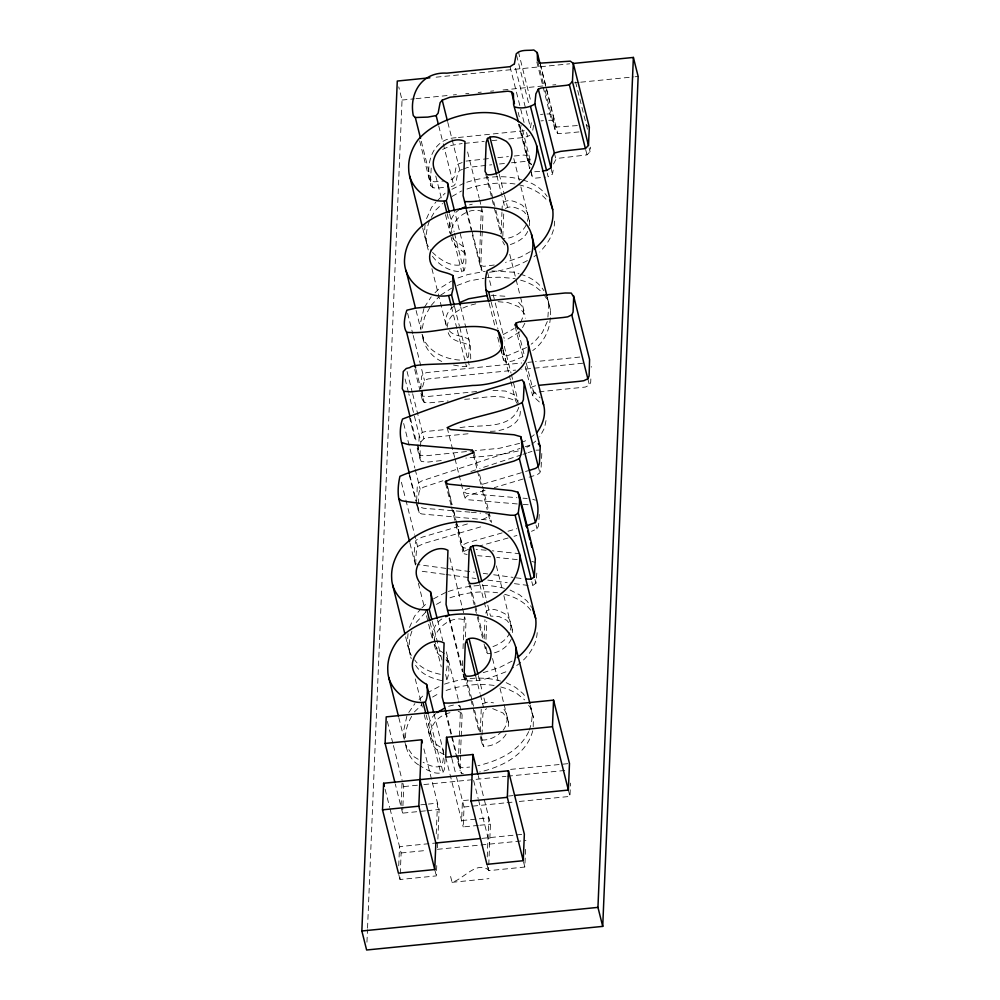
<?xml version="1.0" encoding="UTF-8"?>
<svg xmlns="http://www.w3.org/2000/svg" width="1000" height="1000" viewBox="0 0 1000 1000"><rect width="100%" height="100%" fill="white"/><g stroke="black" fill="none" stroke-linecap="round" stroke-linejoin="round"><path stroke-width="0.75" stroke-dasharray="5 3.75" d="M531.287 171.838L532.3 177.113L535.138 178.162L545.413 177.162M488.875 511.613L491.587 522.413L489.9 520.425L486.275 519.837L421.737 513.975L419.2 512.762L418.263 507M420.875 388.413L421.475 376.8L422.887 374.075L426.6 372.587L521.75 362.987M422.5 391.125L422.262 399.588L424.263 402.488L429.55 402.825L448.113 400.962M441.275 460.562L428.137 462.05L421.337 461.525L419.913 458.913L420.25 447.912M506.1 734.125C501.625 741.675 492.425 746.538 483.663 746.312L481.8 742.975L481.9 737.875M511.375 638.962C507.337 647.938 497.287 653.888 487.525 653.662L485.662 650.325L485.737 646.5M501.138 233.938L501.938 212.4M366.95 942.2L367.475 929.725M367.537 928.162L402.05 100.062L398.75 86.9M408.062 633.587C407.088 642.212 407.537 651.875 413.825 658.65M425.1 224.812C423.963 233.975 424.913 244.075 431.7 251.137M402.013 783.188L401.025 806.8L395.337 784.175M398.725 865.812L399.525 846.625L435.85 843M436.763 865.562L436.337 875.888L400.012 879.525L400.2 875.1M400.262 873.625L401.125 852.962L390.062 808.913M425.425 810.863L402.612 813.138L402.863 807.237M402.925 805.763L403.725 786.575L402.45 781.513M416.662 500.662L417.262 486.475L418.587 482.9L421.975 480.838L520 448.45M418.387 503.95L418.85 492.812L420.175 489.237L423.562 487.175L442.912 480.763M447.175 327.4C447.875 312.987 463.7 306.525 475.8 303.837M444.212 754.562C422.287 744.8 427.688 718.138 450.2 712.625M434.2 644.525L436.25 651.9L442.812 658.312M436.238 833.8L437.512 803.15L428.387 804.062M437.512 847.8L439.1 809.488L431.825 780.525M458.4 756.9L458.562 764.463L459.75 766.85L462.775 767.75L469.637 767.062M458.663 753.35L460.425 711.137M463.025 648.637L464.387 616.15M480.45 230.825L479.45 263.05L480.65 265.425L483.675 266.325L494.688 264.962M480.513 229.312L481.325 209.713M460.45 755.163L460.15 770.8L461.35 773.188L463.363 773.787M460.513 753.65L462.113 715.138L458.638 700.925M465.375 636.888L465.975 622.487L464.637 616.737M482.287 231.125L480.725 265.8L482.25 271.762L484.263 272.362M482.35 229.625L483.013 213.713L481.35 206.713M478.35 825.4L463.212 826.912L464.038 807L456.012 775.013M480.3 731.55L481.238 709.225M484.162 638.888L484.963 619.688M502 210.925L502.2 206.25L503.537 202.325C509.462 198.212 516.888 202.338 522.325 205.225C526.575 209.4 529.5 215.4 527.337 221.287M482.025 734.925L482.887 714.013L484.237 710.088L486.65 708.725M486 639.325L486.75 621.362M502.8 236.462L503.787 212.587M503.488 349.9L503.413 360.012L506.275 362.137L512.688 360.988L524.55 356.075M487.225 856.963L488.862 817.85L461.625 820.575L462.45 800.662L468.587 800.05M525.575 849.338L524.837 867.038L488.512 870.675L488.7 866.25M488.762 864.775L490.45 824.188L478.25 775.612M504.1 704.575L508.675 722.8L508.025 729.05M503.85 595.588L512.675 632.55M520.887 186.825L529.575 221.375L529.188 226.337M553.15 170.162L552.5 174.188L548.162 176.775L547.2 172.975M536.825 573.088L535.925 583.263L532.775 585.475L530.413 585.45M539.263 514.475L538.562 525.8L537.013 528.888L531.5 531.337M541.812 453.475L541 469.925L539.825 472.8L537.275 474.688L525.938 478.15M519.312 801.462L569.963 796.4L570.525 783.125M590.85 378.938L590.712 382.312L589.412 385.112L585.325 387.062L541.325 391.55L533.837 393.162L532.463 395.112L533.35 396.4L541.737 404.175M445.1 758.875L444.288 769.725L443.013 772.262C435.1 775.5 426.375 769.538 419.775 765.625M462.525 660.7L462.413 671.812L448.612 616.862M415.625 564.45L416.25 552.513L417.55 546.525L414.837 535.725M554.55 221.112C554.7 233.162 547.788 243.7 539.725 252.062M537.212 632.638C536.112 647.575 525.487 660.925 512.6 668.037M533.2 726.663L533.4 717.4L530.312 705.125M420.312 446.463L420.863 441.763L408.825 393.837M553.513 164.013L555.95 159.375L558.7 158.238L587 154.887L590.075 151.738L590.612 147.125M422.55 386.987L424.475 380.412L428.188 378.925L515.675 370.087M547.913 317.125L548.8 303.325L546.138 294.513M550.262 317.688C549.862 330.562 543.263 343.075 532.75 350.525M431.213 168.062L430.363 182.787L430.938 185.837L432.95 187.725L436.375 188.125L445.487 187.3M422.287 328.338L424.513 317.262L430.337 306.6M533.638 125.3L532.487 131.575M546.013 420.55L544.513 428.013L539.763 436.863M531.35 122.788L530.45 127.7L514.4 63.825M510.3 630.062C512.463 624.163 509.538 618.175 505.288 614C499.85 611.1 492.425 606.987 486.5 611.1L485.163 615.025M434.137 640.4C435.5 627.112 453.663 614.325 465.588 620.55M524.85 323.25L520.763 331.062M518.787 407.3C510.5 431.875 476.325 423.125 456.8 428.4M426.538 218.637L431.6 207.362L435.812 202.15M429.35 221.062C425.887 230.287 425.125 240.525 428.263 249.938M409.5 627.413L414.562 616.138L420.85 608.925M411.912 631.138C408.713 639.975 408.275 649.737 411.225 658.713M406.863 716.15L403.663 730.688L404.487 740.05M529.2 730.175C532.238 722.562 533.1 713.812 530.487 705.938M532.75 730.788C526.312 755 502 766.9 479.525 772.05M423.975 308.412L420.7 322L421.012 328.512M547.337 321.45L542.4 332.475L534.6 341.675L531.163 344.188M432.45 256.225C438.8 265.312 452.475 273.837 463.913 270.837C466.438 265.487 466.25 258.888 465.112 253.15L454.95 212.65M446.875 679.613C450.275 672.15 448.825 663.25 446.488 655.575C447.625 661.325 447.812 667.913 445.275 673.275L446.875 679.613L444.712 680.6M431.275 217.425L435.325 210.475L442.587 203.5M408.775 712.513L414.913 703.575M411.65 716.363C407.663 723.162 405.075 731.112 405.525 738.975M424.5 307.15L431.2 296.825M526.112 225.113C521.912 233.425 512.2 238.75 502.975 238.562M527.7 231.45C524.587 238.438 517.238 242.162 510.35 244.575M509.787 632.625C506.7 640.212 499.15 644.525 491.725 647.013M503.088 730.3C508.562 723.213 508.762 712.613 501.425 706.65M457.35 330.337L464.812 360.05L467.575 358.65L468.625 356.138L469.475 344.338L468.85 339.4C462.488 335.112 452.512 336.8 448.088 329.012M453.537 365.062L462.738 366.662L466.4 366.388L469.8 363.888M520.588 322.45L523.812 314.962L523.175 307.787L517.013 300.312M416.15 622.475L425.55 612.275M528.713 731.612C519.325 751.525 498.125 760.863 477.938 765.713M431.15 305.45L438.625 297.113M468.8 549.15L462.788 551.987L464.25 553.825L467.163 554.475M451.325 186.488L453.787 185.787L455.775 183.35L457.738 172.9L459.85 170.362L462.45 169.387M420.863 441.763L423.938 438.7L427.388 437.837L469 433.675M435.025 292.738L439.038 288.812L451.512 281.087M436.85 201.15L445.15 193.175M421.887 607.925L428.113 601.95M419.062 699.587L424.25 694.6M414.425 711.9L421.688 704.925M502.013 731.3C496.775 736.488 489.613 740.387 482.075 739.975L480.213 736.637L481.8 742.975M460.025 209.175C451.7 214.15 447.35 224.875 450.513 234.075M441.875 618.962C434.75 623.325 431.775 631.737 432.537 639.75L425.075 610.037M435.763 713.65C422.875 724.35 428.462 742.05 442.625 748.238C443.762 753.975 443.95 760.562 441.413 765.925C435.462 768.688 428.413 765.025 423.05 762.25M533.987 256.762L535.938 255.188M519.788 331.85L504.8 340.925M530.325 437.863L534.65 434.375M517.263 503.95L468.263 499.762L464.812 497.863L467.488 495.7L485.863 490.075M531.912 444.2L536.25 440.7M526.575 347.525L507.987 355.562L504.688 355.8L501.825 353.675L501.65 349.562M503.212 334.588L514.062 328.55M454.15 306.25C446.938 310.425 443.438 320.387 447.188 327.962M440.637 295.15L451.8 288.05M417.55 546.525L423.8 543.488L483.9 525.938M508.75 138.95L524.587 137.45L529.862 135.463M451.9 189.3L464.025 183.2M452.137 196.412L461.587 190.975M530.225 251.675L521.3 256.712L505.513 262.425M433.512 598.837L445.65 592.45M436.45 604.4L443.2 600.513M426.95 693.05L441.788 685.1M432.587 697.05L439.338 693.162M512.1 661.075L499.825 667.387L483.137 672.688M450.6 876.488L452.062 882.325C463.762 879.062 476.763 859.987 489.263 870.512M529.575 221.375L528.55 217.688L523.913 211.562C518.488 208.675 511.062 204.55 505.138 208.663L502.05 196.388M482.638 703.75L488.013 702L493.512 702.837M527.425 260.525C515.837 267.025 502.688 270.763 489.525 272.238M456.987 285.55L469.375 280.9L484.1 278.225M442.65 149.412L451.475 145.363L462.15 143.525M482.312 519.6L489.988 516.075L488.312 514.087L484.688 513.5M519.612 443.363L499.65 448.225L475.025 450.688M521.038 442.738L528.162 439.6M526.9 447.2L529.75 445.938M505.85 671.812C493.075 676.8 479 682.613 465.213 680.525L462.738 673.088M457.987 277.962L467.788 274.562L485.238 271.275M462.15 162.562L458.263 164.025L456.15 166.562L454.188 177.013L452.2 179.45L448.5 180.512M463.738 168.9L467.625 167.438L491.763 164.762M466.775 182.237C484.263 176.688 503.612 174.45 521.475 179.625M466.962 189.05C483.075 183.463 500.562 181.612 517.45 184.35M448.338 591.487C466.2 585.525 486.087 583.125 504.438 588.4M449.925 597.825C465.138 592.612 481.6 590.487 497.6 592.775M444.475 684.137C462.337 678.188 482.225 675.775 500.575 681.05M446.062 690.475C461.725 685.075 478.7 683.075 495.15 685.6M521.6 454.787L479.738 468.562M535.588 385.725L532.25 386.825L530.875 388.775L540.15 397.837M470.9 471.488L478.263 469.05M525.225 446.712L530.413 445.012M522.925 454.325L526.812 453.05M528.112 452.625L532 451.35M469.725 488.125L465.9 489.363L463.225 491.525L466.675 493.425L516.912 497.7M521.487 472.688L479.913 485.05M523.075 479.025L494.25 487.65M467.425 523.938L422.212 537.15L415.962 540.188C414.35 547.45 413.6 555.175 414.8 562.525L416.7 563.888M525.575 471.45L528.038 470.75M502.125 532.9L467.212 542.812L461.2 545.65L462.65 547.487L465.575 548.138M507.987 531.237L516.788 528.725M508.113 537.987L480.25 545.763M513.987 536.312L516.912 535.475M469.513 204.862L472.25 204.163M448.612 706.287L454.087 704.887M518.35 450.962L501.25 454.562L465.875 458.1M456.062 137.725C433.4 138.588 426.375 160.9 429.35 179.5L431.362 181.388L434.787 181.8L443.888 180.975M458.425 137.487L526.087 130.55L527.675 136.875M490.275 431.262C503.3 431.775 524.125 423.713 519.688 407.587M466.037 161.1L490.175 158.425M539.7 171.388L533.55 171.825M579.725 357.05L535.55 361.613M582.788 363.2L521.812 369.475M476.712 391.525L427.962 396.488L422.675 396.15L420.675 393.25M464.675 399.312C481.5 398.475 499.988 392.725 515.725 401.087L517.312 403.688M436.112 77.175L569.688 63.812M402.05 100.062L414.475 98.825M416.037 98.663L447.1 95.562M453.312 94.938L456.413 94.625M465.737 93.7L468.85 93.387M478.162 92.45L481.275 92.137M490.588 91.213L493.7 90.9M503.013 89.963L543.4 85.925M552.712 85L555.825 84.688M574.462 82.825L579.125 82.35M580.675 82.2L633.488 76.912M635.037 76.762L638.15 76.45M540.538 114.462L543.025 114.213M540.887 120.913L543.375 120.675M577.362 125.588L556.15 127.025L553.562 124.175L553.288 116.45L549.862 113.863L545.763 114.075M464.513 143.375L484.225 141.4M491.887 140.638L498.013 140.025M578.95 131.925L561.5 133.588L557.737 133.363L555.15 130.512L544.237 87.05M497.863 157.65L508.413 156.6M514.288 156.012L523.888 155.05L527.513 155.638L529.75 158.425L529.688 168.6L518.488 124.038M499.462 163.988L505.613 163.375M511.475 162.787L525.475 161.388L529.1 161.975L531.35 164.762L521.55 125.75M527.888 362.375L534.012 361.763M443.175 429.762L425.788 431.5L422.337 432.362L419.263 435.425L418.312 452.575L419.738 455.188L426.55 455.712L471.975 451M510.6 769.388L567.938 763.662M403.725 786.575L417.675 785.188M423.862 784.562L506 776.35M507.55 776.2L567.975 770.15M420.788 804.825L426.875 804.212M508.5 796.05L513.112 795.588M426.938 810.7L439.1 809.488M464.038 807L505.487 802.85M507.025 802.7L513.162 802.087M479.862 825.25L490.45 824.188M481.887 838.388L524.35 834.137M401.125 852.962L426.85 850.387M437.438 849.325L525.95 840.475M452.062 882.325L488.925 878.637M548.725 120.337L551.462 120.2L554.888 122.788L555.15 130.512M535.938 450.188L539.825 450.05M491.962 270.95L513.587 272.225L519.025 273.825M491.188 295.312L506.688 296.35M486.825 277.613L499.45 277.213L515.175 278.562M498.1 301.7L508.275 302.675L518.6 306.65L524.763 314.125L525.3 318.2M493 390.325L505.45 391.062L514.125 394.762L518.488 403.363M523.013 498.188L527.238 498.45M523.188 504.425L528.837 504.787M486.1 550.225L476.125 549.325M490.737 556.825L477.713 555.662M469.938 512.137L423.65 508.237L417.6 506.425L416.637 504.113M471.275 512.263L480.662 513.125M519.987 553.725L492.15 550.788M517.212 559.612L496.7 557.45M516.038 577.8L523.488 578.725M528.062 585.425L510.188 583.1M445.938 568.387L417.65 564.562M447.425 568.587L474.288 572.175M483.237 573.362L487.713 573.962M493.688 574.763L513.062 577.388M444.538 574.325L419.25 570.9M446.037 574.525L475.875 578.5M487.812 580.1L507.212 582.688M459.613 360.062C443.913 359.05 426.062 350.812 422.075 334.263C423.65 347.062 432.4 358.638 444.825 362.638M492.663 708.637L503.013 712.987L507.65 719.112L508.675 722.8M440.288 674.287C430.737 672.35 420.225 668.138 414.663 659.912M441.875 680.625C431.85 678.562 420.775 674.075 415.412 664.987M531.912 561.475L535.612 562.45M532.762 499.387L535.462 500.15M522.875 180.025C532.4 182.688 541.638 188.137 547.163 196.5M518.85 184.75C529.45 187.25 540.337 191.825 547.137 200.65M504.625 594.325C514.7 596.8 524.812 601.888 530.913 610.513M500.763 686.975L507.775 689L517.125 693.7L524.637 699.887M520.388 274.225C529.763 276.812 538.812 282.262 543.888 290.763M520.612 280.163L526.05 281.762L534.888 286.15L541.888 292.025M458.162 711.137L461.725 713.2M444.338 653.475L437.562 649.15L433.475 642.837M510.037 590.013L519.4 594.712L526.9 600.9L531.737 607.463M506.175 682.663L515.538 687.362L523.038 693.55L526.263 697.925M418.188 759.287L413.312 756.338L405.775 745.025M418.562 764.887C410.438 760.125 406.388 750.35 404.75 741.338M470.725 358.888L470.45 345.737C463.15 341.463 451.012 342.425 448.038 332.225M586.388 125.025L589.35 127.312M482.625 211.775C469.487 205.212 449.062 220.475 451.238 235.763M458.312 705.325L460.138 706.862M465.112 253.15C459.6 248.837 452.125 245.275 451.175 237.312M445.925 659.8L448.075 661.912M452.663 237.987L454.6 240.375L463.525 246.812C464.663 252.55 464.85 259.15 462.312 264.5C451.737 267.738 439.562 259.375 432.537 252.4M528.663 705.362L530.275 707.55L533.4 717.4M543.675 294.562C548.462 300.125 550.675 307.538 550.65 314.812M502.7 241.55L504.562 244.9M512.537 630.15L511.512 626.462L506.875 620.337L498.975 616.512L490.513 616.075L486.675 600.825M575.562 81.962L587.663 130.1M589.113 147.938L590.075 151.738M585.725 149.825L587 154.887M540.112 63.15L557.737 133.363M540.237 64.463L554.888 122.788M537.888 61.8L543.862 85.562M536.812 61.887L542.775 85.65M543.15 87.137L551.462 120.2M554.362 153.038L555.95 159.375M550.913 167.85L552.5 174.188M518.438 51.887L531.112 102.387M516.6 55.312L528.913 104.325M510.037 66.675L524.225 123.112M587.825 378.775L589.412 385.112M518.188 112.387L519.3 116.838M519.675 124.45L529.1 161.975M519.15 124.738L529.963 167.812M530.712 170.775L532.3 177.113M513.8 158.6L519.4 180.875M547.312 297.387L550.388 309.662M499.237 174.225L504.087 193.538M504.462 195.025L507.55 207.3M496.825 175.588L501.675 194.9M509.738 254.312L520.188 295.9M520.562 297.387L524.763 314.125M487.3 176.175L495.513 208.85M495.887 210.338L501.85 234.1M485.812 174.312L500.737 233.725M518.438 331.875L524.788 357.125M526.275 363.062L533.837 393.162M515.2 326.388L523.775 360.55M525.275 366.5L532.463 395.112M467.6 151.962L479.162 198.012M479.538 199.5L481.037 205.438M538.237 466.463L539.825 472.8M487.537 272.213L491.65 288.55M493.137 294.488L504.162 338.387M504.3 346.287L511.012 373.025M511.388 374.513L518.1 401.25M447.812 122.438L459.85 170.362M491.25 302.337L497.962 329.062M503.188 349.862L506.275 362.137M502.938 350.2L510.4 379.9M510.775 381.388L515.725 401.087M466.85 210.463L471.7 229.775M472.075 231.262L482.25 271.762M466.025 209.575L481.05 269.387M489.137 303.175L495.112 326.938M497.725 337.337L499.963 346.25M500.337 347.738L503.413 360.012M438.762 125.975L442.875 142.312M443.25 143.8L453.787 185.787M536.062 525.087L537.013 528.888M449.637 214L454.113 231.825M454.487 233.312L463.913 270.837M447.1 213.512L451.95 232.812M452.325 234.3L461.75 271.825M435.775 176.025L441.75 199.788M445.475 214.638L450.213 233.512M534.975 579.462L535.925 583.263M421.287 141.275L432.95 187.725M531.812 581.663L532.775 585.475M419.65 140.875L430.938 185.837M460.65 306.725L465.863 327.525M466.238 329.012L470.45 345.737M454.525 306.663L459.375 325.975M459.75 327.463L467.575 358.65M468.212 361.188L469.175 364.988M451.375 306.575L456.975 328.862M465.763 363.85L466.4 366.388M568.375 790.062L569.963 796.4M422.663 228.038L427.238 246.25M431.912 268.675L437.887 292.438M438.263 293.925L446.675 327.438M473.95 452.2L478.05 468.537M479.55 474.487L482.163 484.875M482.537 486.362L488.5 510.125M473.387 454.675L477.113 469.525M477.488 471.012L480.85 484.375M482.337 490.325L487.188 509.625M488.312 514.087L489.9 520.425M496.388 565.887L502.362 589.65M447.175 427.663L454.637 457.362M455.012 458.85L458.738 473.713M459.113 475.188L464.812 497.863M416.1 310.5L420.95 329.812M482.575 584.487L486.3 599.338M479.787 584.362L483.888 600.7M484.263 602.188L487.775 616.163M407.587 313.188L412.812 333.975M413.188 335.462L424.475 380.412M492.537 658.538L498.5 682.3M499.988 688.238L503.725 703.1M447.625 486.763L452.113 504.588M453.6 510.525L455.838 519.438M456.213 520.925L463.775 551.025M446.613 483.612L451.838 504.412M453.325 510.35L455.562 519.263M455.938 520.75L464.25 553.825M445.525 483.263L451.125 505.55M451.5 507.038L462.788 551.987M470.262 584.95L475.112 604.25M475.487 605.737L477.35 613.162M477.725 614.65L484.075 639.9M485.938 647.325L487.525 653.662M415.962 369.412L420.812 388.725M421.175 390.213L424.263 402.488M468.775 583.088L482.575 638.038M484.075 643.988L485.662 650.325M414.7 369.487L422.262 399.588M407.05 371.463L412.262 392.262M412.638 393.738L423.938 438.7M405.087 378.988L408.45 392.35M449.812 557.762L462.125 606.788M462.5 608.263L463.625 612.725M478.338 675.65L482.438 691.988M483.938 697.938L485.688 704.925M523.562 861.975L524.837 867.038M475.55 675.525L480.025 693.35M480.4 694.837L483.6 707.55M410.412 418.05L416.75 443.3M417.125 444.787L421.337 461.525M409.363 416.925L415.712 442.175M417.2 448.113L419.913 458.913M403.663 423.488L414.85 468.05M415.225 469.538L420.175 489.237M466.4 677.6L472 699.875M472.375 701.363L474.237 708.787M474.613 710.275L483.663 746.312M464.538 674.25L479.087 732.175M449.438 617.75L462.5 669.737M464.575 678L465.213 680.525M409.775 475.238L419.2 512.762M409.175 474.412L415.9 501.138M416.962 505.375L418.237 510.45M446.325 651.9L458.263 699.438M437.537 619.938L442.762 640.725M401.413 482.262L405.513 498.6M405.887 500.075L414.475 534.237M473.625 780.45L478.175 798.55M478.562 800.062L489.625 844.112M432.225 621.287L442.3 661.388M430.062 622.275L441.25 666.838M409.95 543.212L416.062 567.587M418.363 583.312L424.712 608.562M486.925 864.338L488.512 870.675M445.95 711.888L456.4 753.475M456.763 754.963L461.35 773.188M445.5 712.487L451.1 734.762M451.463 736.25L460.15 770.8M451.838 758.413L455.625 773.5M445.7 757.212L463.212 826.912M434.05 714.075L443.9 753.3M428.738 715.425L443.013 772.262M426.2 714.925L440.85 773.25M405.625 636.8L410.2 655.025M415.25 678.925L420.85 701.213M421.213 702.7L422.337 707.15M424.2 714.575L430.275 738.737M423.875 748.838L431.45 779.013M398.787 717.575L404.375 739.85M434.75 869.55L436.337 875.888M387.35 721.4L393.038 744.038M393.413 745.55L402.137 780.238M401.337 808.075L402.612 813.138M385.125 789.3L389.675 807.4M398.738 874.45L400.012 879.525M423.663 340.6L422.612 334.85M405.562 743.787L406.337 747.675M591.25 366.488L591.337 367.175M463.688 674.562L464.012 678.15"/><path stroke-width="1.5" d="M572.8 63.5L633.375 57.438L638.15 76.45L602.725 926.388L366.625 950L361.85 930.987L397.275 81.05L429.9 77.787M394.963 782.663L385.112 743.438L386.213 716.875L553.562 700.138L569.487 763.5L568.375 790.062L514.65 795.438M419.938 779.638L435.85 843L434.75 869.55L398.425 873.188L382.512 809.825L383.612 783.263L508.438 770.775L524.35 834.137L523.25 860.7L486.925 864.338L471.012 800.975L472.95 754.488L445.7 757.212L446.538 737.3L552.463 726.7L568.375 790.062M434.75 869.55L418.825 806.188L421.6 739.788L385.112 743.438M523.25 860.7L507.325 797.337L508.438 770.775M552.463 726.7L553.562 700.138M602.725 926.388L597.95 907.375L633.375 57.438M542.438 171.012L546.562 170.438L550.913 167.85L551.925 157.675L554.362 153.038L560.55 151.387L585.4 148.562L588.475 145.412L572.438 81.538L573.312 63.45L570.337 61.163L540.112 63.15L537.513 60.312L537.25 52.587L533.825 50C528.038 50.838 520.7 49.15 516.237 53.825L514.4 63.825L510.037 66.675L446.875 73.162C421.863 71.625 408.862 93.4 413.3 115.625L415.312 117.513L420.538 138.312M588.475 145.412L589.35 127.312L573.312 63.45M526.475 579.087L531.175 579.138L534.338 576.925L518.288 513.05C518.913 506.325 521.038 498.55 517.987 492.238L511.812 490.625L449.525 484.275L446.613 483.612L445.15 481.788L451.163 478.938L513.862 461.125L519.375 458.688C522.388 452.062 522.537 443.65 520.775 436.662L514.012 434.762L450.625 429.55L447.175 427.663C470.487 415.95 498.75 414.175 522.188 402.587L523.375 399.712L524.175 383.275L522.2 379.85C481.938 390.325 441.475 404.212 402.537 419.038C399.913 426.262 399.637 435.2 401.562 442.562L409.4 473.75M534.338 576.925L535.325 558.737L519.288 494.862M550.913 167.85L534.875 103.987L535.887 93.812L538.312 89.175L541.075 88.038L566.512 85.312L569.362 84.688L572.438 81.538M487.5 138.463L486.163 142.387L485.062 171.35L486.925 174.688C503.475 176.575 521.3 154.338 506.287 141.363C500.85 138.463 493.425 134.35 487.5 138.463L496.45 174.1M470.462 547.225L469.125 551.15L468.025 580.112L469.888 583.462C486.425 585.35 504.263 563.112 489.25 550.125C483.812 547.238 476.388 543.112 470.462 547.225L479.412 582.875M466.6 639.875L465.262 643.8L464.162 672.763L466.037 676.112C482.575 678 500.4 655.763 485.387 642.788C479.95 639.888 472.525 635.763 466.6 639.875L475.55 675.525M529.388 470.387L535.675 468.35L538.237 466.463L539.412 463.587L540.212 447.137L524 381.912M539.738 385.225L579.237 381.35L583.737 380.737L587.825 378.775L571.775 314.9L573.075 312.1L573.7 296.975L571.275 293.075L565.15 293L415.65 308.125L406.838 310.212C404.725 316.725 402.575 326.312 406.625 332.287L415.588 367.925M587.825 378.775L589.113 375.975L589.575 359.475L573.525 295.613M525.975 526.062L535.425 522.55C538.425 515.925 538.575 507.512 536.812 500.538L520.775 436.662M534.35 248.863C546.112 239.638 554.738 224.963 552.7 209.638L536.663 145.775C522.188 96.475 443.825 108.513 417.7 140.275C411.725 148.675 408.05 158.938 408.713 169.25C408.713 187.475 428.812 203.938 446.275 200.637C448.812 195.275 448.612 188.688 447.488 182.938C438.4 178.1 430.075 168.612 434.412 157.55C438.05 146.713 454.275 135.5 464.988 141.575L463.088 195.588L466.475 208.988M517.312 657.625C529.075 648.413 537.7 633.737 535.662 618.413L519.625 554.538C505.15 505.25 426.788 517.288 400.662 549.038C394.688 557.45 391.012 567.712 391.675 578.013C391.675 596.237 411.775 612.7 429.237 609.4C431.775 604.05 431.575 597.45 430.45 591.712C421.362 586.875 413.038 577.388 417.375 566.325C421.012 555.475 437.238 544.275 447.95 550.337L446.05 604.362L448.688 614.788M529.938 703.637L515.763 647.188C501.287 597.9 422.925 609.938 396.8 641.688C390.825 650.1 387.15 660.362 387.812 670.675C387.812 688.888 407.912 705.35 425.375 702.05C427.912 696.7 427.713 690.1 426.587 684.362C417.5 679.525 409.175 670.037 413.512 658.975C417.15 648.125 433.375 636.925 444.087 642.987L442.188 697.013L445.95 711.888M485.788 289.812L488.638 291.938C529.763 288.975 553.663 228.388 508.425 211.55C490.2 205.162 470.238 206.125 451.737 210.7C429.35 216.55 406.525 233.512 404.65 258.125C401.962 282.337 429.525 301.35 451.538 294.788L453.088 288.688L452.812 275.538C445.962 271.262 435.538 272.613 431.15 264.1C429.175 259.988 429.188 255.387 430.737 251.125C445.1 229.775 478.6 227.15 500.962 236.438L507.125 243.925C511.45 257.525 497.525 265.875 487.163 270.725C484.025 280.738 485.625 291.837 488.762 301.688M536.812 432.625C542.737 424.85 546.263 414.588 543.625 404.9L526.763 338.188L520.962 330.325L514.825 324.913L516.2 322.962L519.55 321.85L563.188 317.488L567.7 316.863L571.775 314.9M415.312 117.513L427.85 117.1L436.15 115.575L438.137 113.138L440.112 102.7L442.212 100.162L450 97.225L507.837 91.188L511.475 91.775L513.4 93.562L513.638 104.725L518.4 121.762M436.887 712.638L444.55 708.138M401.562 442.562L407.612 444.363L468.638 449.637L472.262 450.213L473.95 452.2C450.312 462.925 423.537 465.875 399.925 476.312C398.3 483.575 397.562 491.3 398.75 498.65L401.613 500.688L406.175 501.525L510.425 515.225L515.138 515.262L518.288 513.05M514.663 106.912C521.15 109.05 529.188 107.65 534.875 103.987M460.025 209.175L465.45 206.713M445.7 616.712L448.413 615.487M459.85 302.512L468.663 298.775L487.212 295.55M382.512 809.825L418.825 806.188M471.012 800.975L507.325 797.337M435.85 843L480.363 838.538M361.85 930.987L597.95 907.375M406.625 332.287C436.062 334.988 469.762 319.175 498.088 330.887C524.475 374.688 419.688 358.762 409.75 367.625L406.3 368.488L403.225 371.55L402.275 388.7L403.7 391.312L410.037 416.562M403.7 391.312L410.513 391.838L472.725 385.45C498.038 385.213 534.738 372.088 527.587 341.025M464.613 201.55C496.213 203.212 539.388 183.062 536.663 145.775M447.575 610.325C479.175 611.975 522.35 591.838 519.625 554.538M443.713 702.975C475.312 704.638 518.488 684.488 515.763 647.188M538.237 443.713L540.037 445.775M549.587 199.788L552.7 209.638M532.55 608.562L535.662 618.413M542.8 402.05L543.625 404.9M569.362 84.688L585.4 148.562M537.25 52.587L539.862 62.987M538.312 89.175L554.362 153.038M530.525 106.575L546.562 170.438M511.475 91.775L514.45 103.65M531.45 234.25L546.938 295.9M489.913 137.1L498.862 172.75M516.2 322.962L517.7 328.9M522.188 402.587L538.237 466.463M442.212 100.162L447.438 120.95M488.638 291.938L490.875 300.85M498.088 330.887L502.562 348.713M436.15 115.575L438.4 124.488M519.375 458.688L535.425 522.55M447.488 182.938L454.575 211.163M446.275 200.637L449.263 212.512M517.987 492.238L526.938 527.888M527.688 530.862L529.925 539.775M530.662 542.737L531.788 547.2M444.113 201.625L446.725 212.025M515.138 515.262L531.175 579.138M452.812 275.538L460.275 305.238M451.538 294.788L454.15 305.188M448.775 296.175L451.012 305.087M409.613 176.05L422.287 226.55M472.262 450.213L473.013 453.188M406.025 270.4L415.35 307.525M472.875 545.862L481.825 581.512M446.138 480.825L446.887 483.787M469.012 638.525L477.962 674.163M472.95 754.488L477.875 774.1M430.45 591.712L437.163 618.45M429.237 609.4L431.85 619.8M427.075 610.4L429.688 620.788M398.75 498.65L409.575 541.725M446.538 737.3L451.463 756.912M426.587 684.362L433.675 712.588M425.375 702.05L428.363 713.938M423.212 703.05L425.825 713.45M392.575 584.825L404.888 633.837M421.6 739.788L422.35 742.812M388.713 677.475L398.413 716.087M383.612 783.263L384.375 786.287"/></g></svg>
